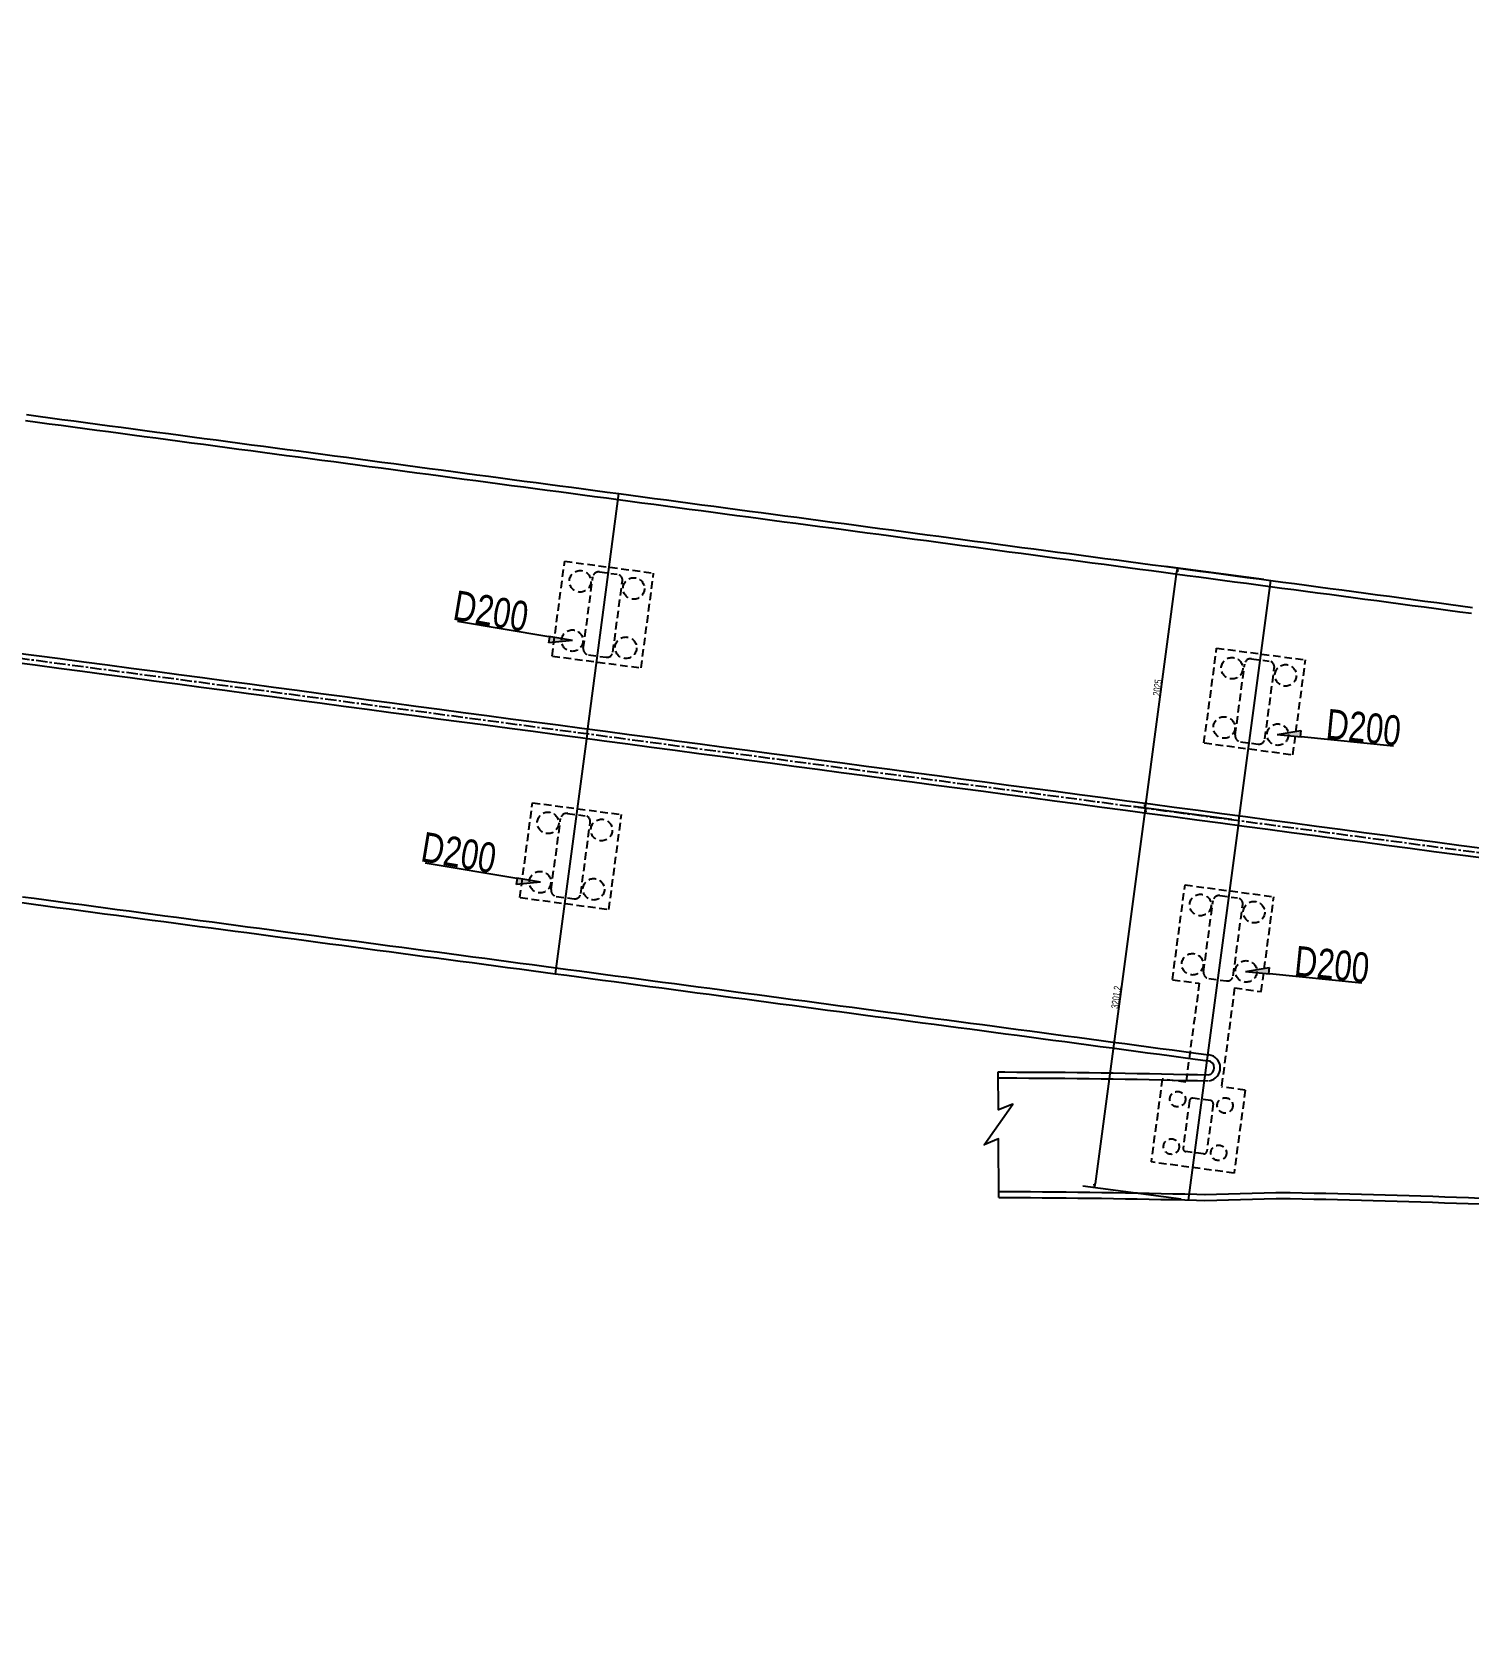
# Model space of a CAD drawing. Header units: millimetres. Extents: x 0 to 987207, y 0 to 5060561.
# Drawn here: x 494124 to 494244.2, y 2528883.6 to 2529017.5 of the extents above; entities that cross this region are included whole.
import ezdxf

# ---------------------------------------------------------------- set-up
doc = ezdxf.new("R2010")
doc.units = ezdxf.units.MM
doc.header["$LTSCALE"] = 0.1
doc.linetypes.add('CENTER', pattern=[50.8, 31.75, -6.35, 6.35, -6.35])
doc.linetypes.add('DASHED', pattern=[19.05, 12.7, -6.35])
doc.layers.get('0').update_dxf_attribs({"linetype": 'CONTINUOUS'})
doc.layers.get('Defpoints').update_dxf_attribs({"color": 150, "linetype": 'CONTINUOUS'})
doc.layers.add('GC', color=3, linetype='CONTINUOUS', lineweight=25)
for name, color, linetype in [('zhix', 1, 'CENTER'), ('平面', 7, 'CONTINUOUS'), ('桥梁', 94, 'CONTINUOUS')]:
    doc.layers.add(name, color=color, linetype=linetype)
doc.styles.add('BM_Dim', font='fsdb_e.shx', dxfattribs={"width": 0.75, "bigfont": 'hztxt.shx'})
doc.styles.add('MyFont', font='fsdb_e.shx', dxfattribs={"width": 0.78, "bigfont": 'hztxt.shx'})
doc.dimstyles.new('1-1000', dxfattribs={"dimtxt": 0.6, "dimasz": 0.3, "dimexe": 1, "dimexo": 0.6, "dimgap": 0.02, "dimtad": 1, "dimdec": 1, "dimlfac": 100, "dimdsep": 46, "dimtxsty": 'BM_Dim', "dimblk": 'ARR-1', "dimcen": 0.09, "dimclrd": 256, "dimclre": 256, "dimclrt": 7, "dimadec": 1, "dimazin": 2, "dimtfac": 1, "dimtdec": 1, "dimtmove": 2, "dimatfit": 3, "dimldrblk": 'ARR-1', "dimfxl": 1, "dimtolj": 1, "dimtzin": 0, "dimlwd": 25, "dimarcsym": 1})
doc.dimstyles.new('BZ1_200', dxfattribs={"dimtxt": 2.5, "dimasz": 2, "dimexe": 0.1, "dimexo": 0.05, "dimgap": 0.05, "dimtad": 1, "dimdec": 1, "dimlfac": 100, "dimzin": 12, "dimdsep": 46, "dimtxsty": 'MyFont', "dimblk1": 'ARR-1', "dimblk2": 'ARR-1', "dimsah": 1, "dimcen": 0, "dimclrd": 1, "dimclre": 1, "dimclrt": 7, "dimadec": 0, "dimazin": 0, "dimtfac": 1, "dimtdec": 1, "dimtofl": 0, "dimtmove": 0, "dimatfit": 3, "dimldrblk": 'ARR-1', "dimfxl": 1, "dimtolj": 1, "dimtzin": 1, "dimarcsym": 0})

# ---------------------------------------------------------------- blocks, each defined once
blk = doc.blocks.new('ARR-1')
at = {"color": 1, "linetype": 'Continuous'}
for p, q in [((0, 0), (-1, 0)), ((0, 0), (-0.966, -0.259)), ((-0.966, -0.259), (-0.966, 0))]:
    blk.add_line(p, q, dxfattribs=at)
for points in [[(-0.966, -0.259), (-0.966, 0), (0, 0)], [(0, 0), (-0.966, 0), (-0.966, -0.259), (0, 0)], [(0, 0), (-0.966, -0.259), (-0.966, 0), (0, 0)], [(0, 0), (-0.966, -0.259), (-0.966, 0), (0, 0)]]:
    blk.add_solid(points, dxfattribs=at)
blk = doc.blocks.new('*D452')
at = {"lineweight": 25, "ltscale": 0.5}
blk.add_line((494217.19, 2528952.95), (494219.79, 2528972.43), dxfattribs=at)
at = {"lineweight": -2, "ltscale": 0.5}
for p, q in [((494227.06, 2528971.76), (494218.84, 2528972.86)), ((494224.39, 2528951.69), (494216.16, 2528952.78))]:
    blk.add_line(p, q, dxfattribs=at)
at = {"layer": 'Defpoints', "color": 0, "ltscale": 0.5}
for p in [(494219.83, 2528972.73), (494227.66, 2528971.68), (494224.98, 2528951.61)]:
    blk.add_point(p, dxfattribs=at)
at = {"lineweight": 25, "ltscale": 0.5, "xscale": 0.3, "yscale": 0.3, "zscale": 0.3}
for p, rotation in [((494219.83, 2528972.73), 82.41057035418956), ((494217.15, 2528952.65), 262.4105703541896)]:
    blk.add_blockref('ARR-1', p, dxfattribs=dict(at, rotation=rotation))
at = {"color": 7, "ltscale": 0.5, "insert": (494218.17, 2528962.73), "char_height": 0.6, "attachment_point": 5, "rotation": 82.4106, "style": 'BM_Dim'}
blk.add_mtext('\\A1;2025', dxfattribs=at)
blk = doc.blocks.new('*D432')
at = {"color": 1, "linetype": 'Continuous', "lineweight": -2}
blk.add_line((494156.94, 2528948.07), (494164.59, 2528946.79), dxfattribs=at)
at = {"layer": 'Defpoints', "color": 0, "linetype": 'Continuous'}
for p in [(494164.79, 2528946.76), (494166.56, 2528946.46)]:
    blk.add_point(p, dxfattribs=at)
at = {"color": 1, "linetype": 'Continuous', "lineweight": -2, "xscale": 2, "yscale": 2, "zscale": 2, "rotation": 350.4988913499012}
blk.add_blockref('ARR-1', (494166.56, 2528946.46), dxfattribs=at)
at = {"color": 7, "linetype": 'Continuous', "insert": (494159.74, 2528948.92), "char_height": 2.5, "attachment_point": 5, "rotation": 350.4989, "style": 'MyFont'}
blk.add_mtext('\\A1;D200', dxfattribs=at)
blk = doc.blocks.new('*D433')
at = {"color": 1, "linetype": 'Continuous', "lineweight": -2}
blk.add_line((494159.63, 2528968.27), (494167.28, 2528966.99), dxfattribs=at)
at = {"layer": 'Defpoints', "color": 0, "linetype": 'Continuous'}
for p in [(494167.48, 2528966.96), (494169.25, 2528966.66)]:
    blk.add_point(p, dxfattribs=at)
at = {"color": 1, "linetype": 'Continuous', "lineweight": -2, "xscale": 2, "yscale": 2, "zscale": 2, "rotation": 350.4988913346704}
blk.add_blockref('ARR-1', (494169.25, 2528966.66), dxfattribs=at)
at = {"color": 7, "linetype": 'Continuous', "insert": (494162.43, 2528969.12), "char_height": 2.5, "attachment_point": 5, "rotation": 350.4989, "style": 'MyFont'}
blk.add_mtext('\\A1;D200', dxfattribs=at)
blk = doc.blocks.new('*D434')
at = {"color": 1, "linetype": 'Continuous', "lineweight": -2}
blk.add_line((494237.9, 2528957.84), (494230.18, 2528958.61), dxfattribs=at)
at = {"layer": 'Defpoints', "color": 0, "linetype": 'Continuous'}
for p in [(494228.19, 2528958.81), (494229.98, 2528958.63)]:
    blk.add_point(p, dxfattribs=at)
at = {"color": 1, "linetype": 'Continuous', "lineweight": -2, "xscale": 2, "yscale": 2, "zscale": 2, "rotation": 174.3222230403108}
blk.add_blockref('ARR-1', (494228.19, 2528958.81), dxfattribs=at)
at = {"color": 7, "linetype": 'Continuous', "insert": (494235.41, 2528959.39), "char_height": 2.5, "attachment_point": 5, "rotation": 354.3222, "style": 'MyFont'}
blk.add_mtext('\\A1;D200', dxfattribs=at)
blk = doc.blocks.new('*D442')
at = {"color": 1, "linetype": 'Continuous', "lineweight": -2}
blk.add_line((494235.25, 2528938.01), (494227.53, 2528938.8), dxfattribs=at)
at = {"layer": 'Defpoints', "color": 0, "linetype": 'Continuous'}
for p in [(494225.54, 2528939), (494227.33, 2528938.82)]:
    blk.add_point(p, dxfattribs=at)
at = {"color": 1, "linetype": 'Continuous', "lineweight": -2, "xscale": 2, "yscale": 2, "zscale": 2, "rotation": 174.1736933289781}
blk.add_blockref('ARR-1', (494225.54, 2528939), dxfattribs=at)
at = {"color": 7, "linetype": 'Continuous', "insert": (494232.77, 2528939.57), "char_height": 2.5, "attachment_point": 5, "rotation": 354.1737, "style": 'MyFont'}
blk.add_mtext('\\A1;D200', dxfattribs=at)
blk = doc.blocks.new('*D462')
at = {"lineweight": 25, "ltscale": 0.5}
blk.add_line((494217.11, 2528952.36), (494212.96, 2528921.22), dxfattribs=at)
at = {"lineweight": -2, "ltscale": 0.5}
for p, q in [((494224.39, 2528951.69), (494216.16, 2528952.79)), ((494220.16, 2528919.96), (494211.93, 2528921.05))]:
    blk.add_line(p, q, dxfattribs=at)
at = {"layer": 'Defpoints', "color": 0, "ltscale": 0.5}
for p in [(494224.98, 2528951.61), (494212.92, 2528920.92), (494220.75, 2528919.88)]:
    blk.add_point(p, dxfattribs=at)
at = {"lineweight": 25, "ltscale": 0.5, "xscale": 0.3, "yscale": 0.3, "zscale": 0.3}
for p, rotation in [((494217.15, 2528952.65), 82.41085804087236), ((494212.92, 2528920.92), 262.4108580408723)]:
    blk.add_blockref('ARR-1', p, dxfattribs=dict(at, rotation=rotation))
at = {"color": 7, "ltscale": 0.5, "insert": (494214.72, 2528936.83), "char_height": 0.6, "attachment_point": 5, "rotation": 82.4109, "style": 'BM_Dim'}
blk.add_mtext('\\A1;3201.2', dxfattribs=at)

msp = doc.modelspace()

# ---------------------------------------------------------------- linework, layer by layer
at = {"linetype": 'DASHED', "ltscale": 0.5}
for p, q in [((494218.573, 2528929.9952), (494217.6391, 2528923.0578)), ((494220.5581, 2528929.7315), (494218.567, 2528929.996)), ((494225.512, 2528929.0733), (494223.5215, 2528929.3378)), ((494220.8521, 2528928.1797), (494220.3185, 2528924.2154)), ((494222.6198, 2528928.1966), (494221.1328, 2528928.3941)), ((494222.8346, 2528927.9154), (494222.301, 2528923.9512)), ((494225.512, 2528929.0733), (494224.5782, 2528922.1359)), ((494222.0203, 2528923.7367), (494220.5334, 2528923.9342)), ((494224.5842, 2528922.1351), (494217.6391, 2528923.0578))]:
    msp.add_line(p, q, dxfattribs=at)
for centre in [(494219.8598, 2528928.3111), (494223.8215, 2528927.7847), (494219.333, 2528924.3459), (494223.2913, 2528923.82)]:
    msp.add_circle(centre, 0.65, dxfattribs=at)
for centre, start, end in [((494221.0999, 2528928.1463), 82.432409, 172.33342), ((494222.5869, 2528927.9488), 352.33342, 82.23443), ((494220.5663, 2528924.1821), 172.33342, 262.432409), ((494222.0532, 2528923.9845), 262.432409, 352.33342)]:
    msp.add_arc(centre, 0.25, start, end, dxfattribs=at)
at = {"layer": 'Defpoints'}
for p, q in [((494170.4629, 2528958.8744), (494173.1373, 2528978.947)), ((494224.9811, 2528951.6104), (494227.6555, 2528971.683)), ((494170.4629, 2528958.8744), (494167.7884, 2528938.8018))]:
    msp.add_line(p, q, dxfattribs=at)
at = {"layer": 'GC', "color": 7, "linetype": 'DASHED', "ltscale": 0.5}
for p, q in [((494167.5451, 2528965.3679), (494168.6017, 2528973.2978)), ((494168.6017, 2528973.2978), (494176.036, 2528972.3073)), ((494171.5093, 2528972.406), (494172.9962, 2528972.2079)), ((494174.9794, 2528964.3774), (494176.036, 2528972.3073)), ((494170.1552, 2528966.029), (494170.9477, 2528971.9764)), ((494172.6333, 2528965.6988), (494173.4258, 2528971.6462)), ((494167.5649, 2528965.3653), (494174.9992, 2528964.3747)), ((494170.5848, 2528965.4673), (494172.0717, 2528965.2692)), ((494222.0633, 2528958.1039), (494223.1198, 2528966.0338)), ((494223.1198, 2528966.0338), (494230.5541, 2528965.0432)), ((494224.6734, 2528958.7649), (494225.4659, 2528964.7124)), ((494226.0275, 2528965.1419), (494227.5144, 2528964.9438)), ((494227.1515, 2528958.4347), (494227.944, 2528964.3822)), ((494229.4976, 2528957.1133), (494230.5541, 2528965.0432)), ((494222.0831, 2528958.1012), (494229.5174, 2528957.1107)), ((494225.103, 2528958.2033), (494226.5899, 2528958.0052)), ((494164.8541, 2528945.1714), (494165.9107, 2528953.1013)), ((494165.9107, 2528953.1013), (494173.345, 2528952.1108)), ((494168.8183, 2528952.2095), (494170.3052, 2528952.0114)), ((494172.2884, 2528944.1808), (494173.345, 2528952.1108)), ((494167.4642, 2528945.8325), (494168.2567, 2528951.7799)), ((494169.9423, 2528945.5023), (494170.7348, 2528951.4497)), ((494167.8938, 2528945.2708), (494169.3807, 2528945.0727)), ((494219.418, 2528938.305), (494220.4786, 2528946.2344)), ((494220.4786, 2528946.2344), (494227.9124, 2528945.2401)), ((494223.3858, 2528945.3411), (494224.8726, 2528945.1422)), ((494226.8518, 2528937.3107), (494227.9124, 2528945.2401)), ((494164.8739, 2528945.1687), (494172.3082, 2528944.1782)), ((494222.0285, 2528938.9647), (494222.8239, 2528944.9118)), ((494224.5064, 2528938.6333), (494225.3019, 2528944.5803)), ((494219.4379, 2528938.3023), (494221.6605, 2528938.005)), ((494221.6605, 2528938.005), (494220.5581, 2528929.7315)), ((494222.4578, 2528938.4028), (494223.9446, 2528938.204)), ((494224.6236, 2528937.6087), (494223.5215, 2528929.3378)), ((494224.6236, 2528937.6087), (494226.8717, 2528937.308))]:
    msp.add_line(p, q, dxfattribs=at)
for centre in [(494169.8904, 2528971.6129), (494174.3709, 2528971.0159), (494169.23, 2528966.6567), (494173.7105, 2528966.0597), (494224.4086, 2528964.3488), (494228.8891, 2528963.7518), (494223.7482, 2528959.3926), (494228.2287, 2528958.7956), (494167.1994, 2528951.4163), (494171.6799, 2528950.8194), (494166.539, 2528946.4601), (494171.0195, 2528945.8632), (494221.7665, 2528944.5487), (494226.2466, 2528943.9495), (494221.1036, 2528939.5929), (494225.5838, 2528938.9936)]:
    msp.add_circle(centre, 0.9, dxfattribs=at)
for centre, start, end in [((494171.4433, 2528971.9104), 82.410544, 172.410544), ((494172.9302, 2528971.7123), 352.410544, 82.410544), ((494170.6509, 2528965.9629), 172.410544, 262.410544), ((494172.1377, 2528965.7648), 262.410544, 352.410544), ((494225.9615, 2528964.6463), 82.41057, 172.41057), ((494227.4484, 2528964.4482), 352.41057, 82.41057), ((494225.1691, 2528958.6989), 172.41057, 262.41057), ((494226.6559, 2528958.5008), 262.41057, 352.41057), ((494168.7523, 2528951.7139), 82.410544, 172.410544), ((494170.2392, 2528951.5157), 352.410544, 82.410544), ((494167.9599, 2528945.7664), 172.410544, 262.410544), ((494169.4467, 2528945.5683), 262.410544, 352.410544), ((494223.3195, 2528944.8455), 82.381789, 172.381789), ((494224.8063, 2528944.6466), 352.381789, 82.381789), ((494222.5241, 2528938.8984), 172.381789, 262.381789), ((494224.0108, 2528938.6996), 262.381789, 352.381789)]:
    msp.add_arc(centre, 0.5, start, end, dxfattribs=at)
at = {"layer": 'zhix', "ltscale": 0.3, "flags": 128}
msp.add_lwpolyline([(493730.1101, 2529017.5464), (494735.4686, 2528883.5917)], dxfattribs=at)
at = {"layer": '平面', "color": 7, "linetype": 'Continuous', "flags": 128}
for points in [[(494123.5753, 2528985.5507), (494124.5666, 2528985.4186), (494125.5578, 2528985.2865), (494126.549, 2528985.1545), (494127.5403, 2528985.0224), (494128.5315, 2528984.8903), (494129.5228, 2528984.7582), (494130.514, 2528984.6262), (494131.5052, 2528984.4941), (494132.4965, 2528984.362), (494133.4877, 2528984.2299), (494134.479, 2528984.0979), (494135.4702, 2528983.9658), (494136.4614, 2528983.8337), (494137.4527, 2528983.7016), (494138.4439, 2528983.5696), (494139.4352, 2528983.4375), (494140.4264, 2528983.3054), (494141.4176, 2528983.1734), (494142.4089, 2528983.0413), (494143.4001, 2528982.9092), (494144.3914, 2528982.7771), (494145.3826, 2528982.6451), (494146.3738, 2528982.513), (494147.3651, 2528982.3809), (494148.3563, 2528982.2488), (494149.3476, 2528982.1168), (494150.3388, 2528981.9847), (494151.33, 2528981.8526), (494152.3213, 2528981.7206), (494153.3125, 2528981.5885), (494154.3038, 2528981.4564), (494155.295, 2528981.3243), (494156.2862, 2528981.1923), (494157.2775, 2528981.0602), (494158.2687, 2528980.9281), (494159.26, 2528980.796), (494160.2512, 2528980.664), (494161.2424, 2528980.5319), (494162.2337, 2528980.3998), (494163.2249, 2528980.2678), (494164.2162, 2528980.1357), (494165.2074, 2528980.0036), (494166.1986, 2528979.8715), (494167.1899, 2528979.7395), (494168.1811, 2528979.6074), (494169.1724, 2528979.4753), (494170.1636, 2528979.3432), (494171.1548, 2528979.2112), (494172.1461, 2528979.0791), (494173.1373, 2528978.947), (494174.1286, 2528978.815), (494175.1198, 2528978.6829), (494176.111, 2528978.5508), (494177.1023, 2528978.4187), (494178.0935, 2528978.2867), (494179.0848, 2528978.1546), (494180.076, 2528978.0225), (494181.0672, 2528977.8904), (494182.0585, 2528977.7584), (494183.0497, 2528977.6263), (494184.041, 2528977.4942), (494185.0322, 2528977.3621), (494186.0234, 2528977.2301), (494187.0147, 2528977.098), (494188.0059, 2528976.9659), (494188.9972, 2528976.8339), (494189.9884, 2528976.7018), (494190.9796, 2528976.5697), (494191.9709, 2528976.4376), (494192.9621, 2528976.3056), (494193.9534, 2528976.1735), (494194.9446, 2528976.0414), (494195.9358, 2528975.9093), (494196.9271, 2528975.7773), (494197.9183, 2528975.6452), (494198.9096, 2528975.5131), (494199.9008, 2528975.3811), (494200.892, 2528975.249), (494201.8833, 2528975.1169), (494202.8745, 2528974.9848), (494203.8658, 2528974.8528), (494204.857, 2528974.7207), (494205.8482, 2528974.5886), (494206.8395, 2528974.4565), (494207.8307, 2528974.3245), (494208.822, 2528974.1924), (494209.8132, 2528974.0603), (494210.8044, 2528973.9283), (494211.7957, 2528973.7962), (494212.7869, 2528973.6641), (494213.7782, 2528973.532), (494214.7694, 2528973.4), (494215.7606, 2528973.2679), (494216.7519, 2528973.1358), (494217.7431, 2528973.0037), (494218.7344, 2528972.8717), (494219.7256, 2528972.7396), (494220.7168, 2528972.6075), (494221.7081, 2528972.4755), (494222.6993, 2528972.3434), (494223.6906, 2528972.2113), (494224.6818, 2528972.0792), (494225.673, 2528971.9472), (494226.6643, 2528971.8151), (494227.6555, 2528971.683), (494228.6468, 2528971.5509), (494229.638, 2528971.4189), (494230.6292, 2528971.2868), (494231.6205, 2528971.1547), (494232.6117, 2528971.0226), (494233.603, 2528970.8906), (494234.5942, 2528970.7585), (494235.5854, 2528970.6264), (494236.5767, 2528970.4944), (494237.5679, 2528970.3623), (494238.5592, 2528970.2302), (494239.5504, 2528970.0981), (494240.5416, 2528969.9661), (494241.5329, 2528969.834), (494242.5241, 2528969.7019), (494243.5154, 2528969.5698), (494244.5066, 2528969.4378)], [(494123.5093, 2528985.0551), (494124.5005, 2528984.923), (494125.4918, 2528984.7909), (494126.483, 2528984.6588), (494127.4743, 2528984.5268), (494128.4655, 2528984.3947), (494129.4567, 2528984.2626), (494130.448, 2528984.1305), (494131.4392, 2528983.9985), (494132.4305, 2528983.8664), (494133.4217, 2528983.7343), (494134.4129, 2528983.6022), (494135.4042, 2528983.4702), (494136.3954, 2528983.3381), (494137.3867, 2528983.206), (494138.3779, 2528983.074), (494139.3691, 2528982.9419), (494140.3604, 2528982.8098), (494141.3516, 2528982.6777), (494142.3429, 2528982.5457), (494143.3341, 2528982.4136), (494144.3253, 2528982.2815), (494145.3166, 2528982.1494), (494146.3078, 2528982.0174), (494147.2991, 2528981.8853), (494148.2903, 2528981.7532), (494149.2815, 2528981.6212), (494150.2728, 2528981.4891), (494151.264, 2528981.357), (494152.2553, 2528981.2249), (494153.2465, 2528981.0929), (494154.2377, 2528980.9608), (494155.229, 2528980.8287), (494156.2202, 2528980.6966), (494157.2115, 2528980.5646), (494158.2027, 2528980.4325), (494159.1939, 2528980.3004), (494160.1852, 2528980.1684), (494161.1764, 2528980.0363), (494162.1677, 2528979.9042), (494163.1589, 2528979.7721), (494164.1501, 2528979.6401), (494165.1414, 2528979.508), (494166.1326, 2528979.3759), (494167.1239, 2528979.2438), (494168.1151, 2528979.1118), (494169.1063, 2528978.9797), (494170.0976, 2528978.8476), (494171.0888, 2528978.7156), (494172.0801, 2528978.5835), (494173.0713, 2528978.4514), (494174.0625, 2528978.3193), (494175.0538, 2528978.1873), (494176.045, 2528978.0552), (494177.0363, 2528977.9231), (494178.0275, 2528977.791), (494179.0187, 2528977.659), (494180.01, 2528977.5269), (494181.0012, 2528977.3948), (494181.9925, 2528977.2627), (494182.9837, 2528977.1307), (494183.9749, 2528976.9986), (494184.9662, 2528976.8665), (494185.9574, 2528976.7345), (494186.9487, 2528976.6024), (494187.9399, 2528976.4703), (494188.9311, 2528976.3382), (494189.9224, 2528976.2062), (494190.9136, 2528976.0741), (494191.9049, 2528975.942), (494192.8961, 2528975.8099), (494193.8873, 2528975.6779), (494194.8786, 2528975.5458), (494195.8698, 2528975.4137), (494196.8611, 2528975.2817), (494197.8523, 2528975.1496), (494198.8435, 2528975.0175), (494199.8348, 2528974.8854), (494200.826, 2528974.7534), (494201.8173, 2528974.6213), (494202.8085, 2528974.4892), (494203.7997, 2528974.3571), (494204.791, 2528974.2251), (494205.7822, 2528974.093), (494206.7735, 2528973.9609), (494207.7647, 2528973.8289), (494208.7559, 2528973.6968), (494209.7472, 2528973.5647), (494210.7384, 2528973.4326), (494211.7297, 2528973.3006), (494212.7209, 2528973.1685), (494213.7121, 2528973.0364), (494214.7034, 2528972.9043), (494215.6946, 2528972.7723), (494216.6859, 2528972.6402), (494217.6771, 2528972.5081), (494218.6683, 2528972.3761), (494219.6596, 2528972.244), (494220.6508, 2528972.1119), (494221.6421, 2528971.9798), (494222.6333, 2528971.8478), (494223.6245, 2528971.7157), (494224.6158, 2528971.5836), (494225.607, 2528971.4515), (494226.5983, 2528971.3195), (494227.5895, 2528971.1874), (494228.5807, 2528971.0553), (494229.572, 2528970.9232), (494230.5632, 2528970.7912), (494231.5545, 2528970.6591), (494232.5457, 2528970.527), (494233.5369, 2528970.395), (494234.5282, 2528970.2629), (494235.5194, 2528970.1308), (494236.5107, 2528969.9987), (494237.5019, 2528969.8667), (494238.4931, 2528969.7346), (494239.4844, 2528969.6025), (494240.4756, 2528969.4704), (494241.4669, 2528969.3384), (494242.4581, 2528969.2063), (494243.4493, 2528969.0742), (494244.4406, 2528968.9422)], [(494122.4405, 2528965.6764), (494124.423, 2528965.4123), (494126.4055, 2528965.1482), (494128.388, 2528964.884), (494130.3705, 2528964.6199), (494132.3529, 2528964.3557), (494134.3354, 2528964.0916), (494136.3179, 2528963.8274), (494138.3004, 2528963.5633), (494140.2829, 2528963.2991), (494142.2653, 2528963.035), (494144.2478, 2528962.7708), (494146.2303, 2528962.5067), (494148.2128, 2528962.2426), (494150.1953, 2528961.9784), (494152.1777, 2528961.7143), (494154.1602, 2528961.4501), (494156.1427, 2528961.186), (494158.1252, 2528960.9218), (494160.1077, 2528960.6577), (494162.0901, 2528960.3935), (494164.0726, 2528960.1294), (494166.0551, 2528959.8652), (494168.0376, 2528959.6011), (494170.0201, 2528959.3369), (494172.0025, 2528959.0728), (494173.985, 2528958.8087), (494175.9675, 2528958.5445), (494177.95, 2528958.2804), (494179.9325, 2528958.0162), (494181.9149, 2528957.7521), (494183.8974, 2528957.4879), (494185.8799, 2528957.2238), (494187.8624, 2528956.9596), (494189.8449, 2528956.6955), (494191.8273, 2528956.4313), (494193.8098, 2528956.1672), (494195.7923, 2528955.9031), (494197.7748, 2528955.6389), (494199.7573, 2528955.3748), (494201.7397, 2528955.1106), (494203.7222, 2528954.8465), (494205.7047, 2528954.5823), (494207.6872, 2528954.3182), (494209.6697, 2528954.054), (494211.6521, 2528953.7899), (494213.6346, 2528953.5257), (494215.6171, 2528953.2616), (494217.5996, 2528952.9974), (494219.5821, 2528952.7333), (494221.5645, 2528952.4692), (494223.547, 2528952.205), (494225.5295, 2528951.9409), (494227.512, 2528951.6767), (494229.4945, 2528951.4126), (494231.4769, 2528951.1484), (494233.4594, 2528950.8843), (494235.4419, 2528950.6201), (494237.4244, 2528950.356), (494239.4069, 2528950.0918), (494241.3893, 2528949.8277), (494243.3718, 2528949.5636), (494245.3543, 2528949.2994)], [(494122.3349, 2528964.8835), (494124.3174, 2528964.6193), (494126.2998, 2528964.3552), (494128.2823, 2528964.091), (494130.2648, 2528963.8269), (494132.2473, 2528963.5627), (494134.2298, 2528963.2986), (494136.2122, 2528963.0344), (494138.1947, 2528962.7703), (494140.1772, 2528962.5061), (494142.1597, 2528962.242), (494144.1422, 2528961.9779), (494146.1246, 2528961.7137), (494148.1071, 2528961.4496), (494150.0896, 2528961.1854), (494152.0721, 2528960.9213), (494154.0546, 2528960.6571), (494156.037, 2528960.393), (494158.0195, 2528960.1288), (494160.002, 2528959.8647), (494161.9845, 2528959.6005), (494163.967, 2528959.3364), (494165.9494, 2528959.0722), (494167.9319, 2528958.8081), (494169.9144, 2528958.544), (494171.8969, 2528958.2798), (494173.8794, 2528958.0157), (494175.8618, 2528957.7515), (494177.8443, 2528957.4874), (494179.8268, 2528957.2232), (494181.8093, 2528956.9591), (494183.7918, 2528956.6949), (494185.7742, 2528956.4308), (494187.7567, 2528956.1666), (494189.7392, 2528955.9025), (494191.7217, 2528955.6384), (494193.7042, 2528955.3742), (494195.6866, 2528955.1101), (494197.6691, 2528954.8459), (494199.6516, 2528954.5818), (494201.6341, 2528954.3176), (494203.6166, 2528954.0535), (494205.599, 2528953.7893), (494207.5815, 2528953.5252), (494209.564, 2528953.261), (494211.5465, 2528952.9969), (494213.529, 2528952.7327), (494215.5114, 2528952.4686), (494217.4939, 2528952.2045), (494219.4764, 2528951.9403), (494221.4589, 2528951.6762), (494223.4414, 2528951.412), (494225.4238, 2528951.1479), (494227.4063, 2528950.8837), (494229.3888, 2528950.6196), (494231.3713, 2528950.3554), (494233.3538, 2528950.0913), (494235.3362, 2528949.8271), (494237.3187, 2528949.563), (494239.3012, 2528949.2989), (494241.2837, 2528949.0347), (494243.2662, 2528948.7706), (494245.2486, 2528948.5064)], [(494123.2486, 2528945.2407), (494124.2399, 2528945.1086), (494125.2311, 2528944.9766), (494126.2223, 2528944.8445), (494127.2136, 2528944.7124), (494128.2048, 2528944.5803), (494129.1961, 2528944.4483), (494130.1873, 2528944.3162), (494131.1785, 2528944.1841), (494132.1698, 2528944.052), (494133.161, 2528943.92), (494134.1523, 2528943.7879), (494135.1435, 2528943.6558), (494136.1347, 2528943.5238), (494137.126, 2528943.3917), (494138.1172, 2528943.2596), (494139.1085, 2528943.1275), (494140.0997, 2528942.9955), (494141.0909, 2528942.8634), (494142.0822, 2528942.7313), (494143.0734, 2528942.5992), (494144.0647, 2528942.4672), (494145.0559, 2528942.3351), (494146.0471, 2528942.203), (494147.0384, 2528942.071), (494148.0296, 2528941.9389), (494149.0209, 2528941.8068), (494150.0121, 2528941.6747), (494151.0033, 2528941.5427), (494151.9946, 2528941.4106), (494152.9858, 2528941.2785), (494153.9771, 2528941.1464), (494154.9683, 2528941.0144), (494155.9595, 2528940.8823), (494156.9508, 2528940.7502), (494157.942, 2528940.6182), (494158.9333, 2528940.4861), (494159.9245, 2528940.354), (494160.9157, 2528940.2219), (494161.907, 2528940.0899), (494162.8982, 2528939.9578), (494163.8895, 2528939.8257), (494164.8807, 2528939.6936), (494165.8719, 2528939.5616), (494166.8632, 2528939.4295), (494167.8544, 2528939.2974), (494168.8457, 2528939.1654), (494169.8369, 2528939.0333), (494170.8281, 2528938.9012), (494171.8194, 2528938.7691), (494172.8106, 2528938.6371), (494173.8019, 2528938.505), (494174.7931, 2528938.3729), (494175.7843, 2528938.2408), (494176.7756, 2528938.1088), (494177.7668, 2528937.9767), (494178.7581, 2528937.8446), (494179.7493, 2528937.7125), (494180.7405, 2528937.5805), (494181.7318, 2528937.4484), (494182.723, 2528937.3163), (494183.7143, 2528937.1843), (494184.7055, 2528937.0522), (494185.6967, 2528936.9201), (494186.688, 2528936.788), (494187.6792, 2528936.656), (494188.6705, 2528936.5239), (494189.6617, 2528936.3918), (494190.6529, 2528936.2597), (494191.6442, 2528936.1277), (494192.6354, 2528935.9956), (494193.6267, 2528935.8635), (494194.6179, 2528935.7315), (494195.6091, 2528935.5994), (494196.6004, 2528935.4673), (494197.5916, 2528935.3352), (494198.5829, 2528935.2032), (494199.5741, 2528935.0711), (494200.5653, 2528934.939), (494201.5566, 2528934.8069), (494202.5478, 2528934.6749), (494203.5391, 2528934.5428), (494204.5303, 2528934.4107), (494205.5215, 2528934.2787), (494206.5128, 2528934.1466), (494207.504, 2528934.0145), (494208.4953, 2528933.8824), (494209.4865, 2528933.7504), (494210.4777, 2528933.6183), (494211.469, 2528933.4862), (494212.4602, 2528933.3541), (494213.4515, 2528933.2221), (494214.4427, 2528933.09), (494215.4339, 2528932.9579), (494216.4252, 2528932.8259), (494217.4164, 2528932.6938), (494218.4077, 2528932.5617), (494219.3989, 2528932.4296), (494220.3901, 2528932.2976), (494221.3814, 2528932.1655), (494222.4691, 2528932.0206)], [(494123.1826, 2528944.7451), (494124.1738, 2528944.613), (494125.1651, 2528944.4809), (494126.1563, 2528944.3489), (494127.1475, 2528944.2168), (494128.1388, 2528944.0847), (494129.13, 2528943.9526), (494130.1213, 2528943.8206), (494131.1125, 2528943.6885), (494132.1037, 2528943.5564), (494133.095, 2528943.4244), (494134.0862, 2528943.2923), (494135.0775, 2528943.1602), (494136.0687, 2528943.0281), (494137.0599, 2528942.8961), (494138.0512, 2528942.764), (494139.0424, 2528942.6319), (494140.0337, 2528942.4998), (494141.0249, 2528942.3678), (494142.0161, 2528942.2357), (494143.0074, 2528942.1036), (494143.9986, 2528941.9716), (494144.9899, 2528941.8395), (494145.9811, 2528941.7074), (494146.9723, 2528941.5753), (494147.9636, 2528941.4433), (494148.9548, 2528941.3112), (494149.9461, 2528941.1791), (494150.9373, 2528941.047), (494151.9285, 2528940.915), (494152.9198, 2528940.7829), (494153.911, 2528940.6508), (494154.9023, 2528940.5188), (494155.8935, 2528940.3867), (494156.8847, 2528940.2546), (494157.876, 2528940.1225), (494158.8672, 2528939.9905), (494159.8585, 2528939.8584), (494160.8497, 2528939.7263), (494161.8409, 2528939.5942), (494162.8322, 2528939.4622), (494163.8234, 2528939.3301), (494164.8147, 2528939.198), (494165.8059, 2528939.066), (494166.7971, 2528938.9339), (494167.7884, 2528938.8018), (494168.7796, 2528938.6697), (494169.7709, 2528938.5377), (494170.7621, 2528938.4056), (494171.7533, 2528938.2735), (494172.7446, 2528938.1414), (494173.7358, 2528938.0094), (494174.7271, 2528937.8773), (494175.7183, 2528937.7452), (494176.7095, 2528937.6131), (494177.7008, 2528937.4811), (494178.692, 2528937.349), (494179.6833, 2528937.2169), (494180.6745, 2528937.0849), (494181.6657, 2528936.9528), (494182.657, 2528936.8207), (494183.6482, 2528936.6886), (494184.6395, 2528936.5566), (494185.6307, 2528936.4245), (494186.6219, 2528936.2924), (494187.6132, 2528936.1603), (494188.6044, 2528936.0283), (494189.5957, 2528935.8962), (494190.5869, 2528935.7641), (494191.5781, 2528935.6321), (494192.5694, 2528935.5), (494193.5606, 2528935.3679), (494194.5519, 2528935.2358), (494195.5431, 2528935.1038), (494196.5343, 2528934.9717), (494197.5256, 2528934.8396), (494198.5168, 2528934.7075), (494199.5081, 2528934.5755), (494200.4993, 2528934.4434), (494201.4905, 2528934.3113), (494202.4818, 2528934.1793), (494203.473, 2528934.0472), (494204.4643, 2528933.9151), (494205.4555, 2528933.783), (494206.4467, 2528933.651), (494207.438, 2528933.5189), (494208.4292, 2528933.3868), (494209.4205, 2528933.2547), (494210.4117, 2528933.1227), (494211.4029, 2528932.9906), (494212.3942, 2528932.8585), (494213.3854, 2528932.7265), (494214.3767, 2528932.5944), (494215.3679, 2528932.4623), (494216.3591, 2528932.3302), (494217.3504, 2528932.1982), (494218.3416, 2528932.0661), (494219.3329, 2528931.934), (494220.3241, 2528931.8019), (494221.3153, 2528931.6699), (494222.4031, 2528931.5249)], [(494204.8629, 2528930.5865), (494205.4004, 2528930.5857), (494206.4085, 2528930.5828), (494207.4166, 2528930.5784), (494208.4246, 2528930.5724), (494209.4325, 2528930.565), (494210.4403, 2528930.556), (494211.4481, 2528930.5456), (494212.4557, 2528930.5336), (494213.4633, 2528930.5203), (494214.4708, 2528930.5054), (494215.4783, 2528930.4891), (494216.4856, 2528930.4714), (494217.4928, 2528930.4522), (494218.4999, 2528930.4316), (494219.507, 2528930.4095), (494220.5139, 2528930.3861), (494221.5208, 2528930.3612), (494222.42, 2528930.338)], [(494204.8622, 2528930.0865), (494205.3993, 2528930.0857), (494206.4067, 2528930.0828), (494207.414, 2528930.0784), (494208.4212, 2528930.0724), (494209.4284, 2528930.065), (494210.4355, 2528930.056), (494211.4425, 2528930.0456), (494212.4495, 2528930.0337), (494213.4563, 2528930.0203), (494214.4631, 2528930.0055), (494215.4698, 2528929.9892), (494216.4764, 2528929.9715), (494217.4829, 2528929.9523), (494218.4894, 2528929.9317), (494219.4957, 2528929.9097), (494220.5019, 2528929.8862), (494221.5081, 2528929.8614), (494222.4071, 2528929.8381)], [(494204.9086, 2528920.0882), (494205.566, 2528920.087), (494206.5583, 2528920.0839), (494207.5506, 2528920.0792), (494208.5429, 2528920.0731), (494209.5352, 2528920.0655), (494210.5275, 2528920.0564), (494211.5199, 2528920.0458), (494212.5122, 2528920.0338), (494213.5045, 2528920.0203), (494214.4968, 2528920.0054), (494215.4891, 2528919.9891), (494216.4814, 2528919.9714), (494217.4737, 2528919.9522), (494218.466, 2528919.9316), (494219.4582, 2528919.9096), (494220.4505, 2528919.8863), (494221.4427, 2528919.8615), (494222.1342, 2528919.8434)], [(494204.9094, 2528920.5882), (494205.5672, 2528920.587), (494206.5602, 2528920.5839), (494207.5533, 2528920.5792), (494208.5464, 2528920.5731), (494209.5394, 2528920.5654), (494210.5325, 2528920.5563), (494211.5255, 2528920.5458), (494212.5186, 2528920.5338), (494213.5116, 2528920.5203), (494214.5047, 2528920.5054), (494215.4977, 2528920.489), (494216.4907, 2528920.4713), (494217.4837, 2528920.4521), (494218.4767, 2528920.4315), (494219.4696, 2528920.4095), (494220.4626, 2528920.3861), (494221.4554, 2528920.3613), (494222.1473, 2528920.3433)], [(494222.1184, 2528920.3432), (494223.1116, 2528920.3746), (494224.1051, 2528920.4046), (494225.0989, 2528920.4333), (494226.0927, 2528920.4607), (494227.0867, 2528920.4866), (494228.0805, 2528920.5113), (494228.2647, 2528920.5157)], [(494222.1342, 2528919.8434), (494223.127, 2528919.8748), (494224.1199, 2528919.9049), (494225.113, 2528919.9335), (494226.1061, 2528919.9608), (494227.0994, 2528919.9868), (494228.0929, 2528920.0114), (494228.2767, 2528920.0158)], [(494228.2767, 2528920.0158), (494229.2695, 2528919.9985), (494230.2624, 2528919.9798), (494231.2553, 2528919.9598), (494232.2482, 2528919.9385), (494233.2411, 2528919.9159), (494234.234, 2528919.892), (494235.227, 2528919.8669), (494236.2199, 2528919.8405), (494237.2128, 2528919.8127), (494238.2058, 2528919.7838), (494239.1987, 2528919.7536), (494240.1917, 2528919.7221), (494241.1847, 2528919.6894), (494242.1776, 2528919.6555), (494243.1706, 2528919.6204), (494244.1635, 2528919.584), (494245.1565, 2528919.5465)], [(494228.2854, 2528920.5158), (494229.2786, 2528920.4984), (494230.2721, 2528920.4797), (494231.2657, 2528920.4597), (494232.2592, 2528920.4384), (494233.2528, 2528920.4158), (494234.2464, 2528920.3919), (494235.24, 2528920.3667), (494236.2335, 2528920.3403), (494237.2271, 2528920.3125), (494238.2207, 2528920.2836), (494239.2143, 2528920.2533), (494240.2078, 2528920.2219), (494241.2014, 2528920.1892), (494242.195, 2528920.1552), (494243.1886, 2528920.12), (494244.1821, 2528920.0837), (494245.1757, 2528920.0461)]]:
    msp.add_lwpolyline(points, dxfattribs=at)
at = {"layer": '平面', "color": 1, "linetype": 'Continuous', "flags": 128}
msp.add_lwpolyline([(494204.9086, 2528920.0882), (494204.8873, 2528924.9863), (494203.6744, 2528924.495), (494206.0896, 2528927.9076), (494204.8767, 2528927.4163), (494204.8629, 2528930.5865)], dxfattribs=at)
at = {"layer": '平面', "color": 7, "linetype": 'Continuous'}
for radius in [1.1, 0.6]:
    msp.add_arc((494222.3238, 2528930.9302), radius, 279.227777, 82.410619, dxfattribs=at)
at = {"layer": '桥梁', "color": 3}
msp.add_line((494224.9811, 2528951.6094), (494220.7533, 2528919.8787), dxfattribs=at)

# ---------------------------------------------------------------- dimensions: what is measured, and where the dimension line sits
at = {"ltscale": 0.5}
for p1, p2, distance, picture, middle in [((494224.9811, 2528951.6094), (494227.6556, 2528971.682), 7.898, '*D452', (494218.1724, 2528962.7311)), ((494224.9811, 2528951.6104), (494220.7533, 2528919.8787), -7.8978, '*D462', (494214.7213, 2528936.8299))]:
    dim = msp.add_aligned_dim(p1=p1, p2=p2, distance=distance, dimstyle='1-1000', override={"dimscale": 1}, dxfattribs=at)
    dim.commit()
    dim.dimension.update_dxf_attribs({"geometry": picture, "text_midpoint": middle})
at = {"linetype": 'Continuous'}
for p1, p2, picture, middle in [((494167.4771, 2528966.9559), (494169.2524, 2528966.6588), '*D433', (494162.2169, 2528967.8363)), ((494229.979, 2528958.6281), (494228.1878, 2528958.8062), '*D434', (494235.2861, 2528958.1005)), ((494164.7861, 2528946.7594), (494166.5614, 2528946.4623), '*D432', (494159.5259, 2528947.6398)), ((494227.3313, 2528938.8171), (494225.5406, 2528938.9999), '*D442', (494232.6371, 2528938.2757))]:
    dim = msp.add_diameter_dim_2p(p1=p1, p2=p2, text='D200', dimstyle='BZ1_200', dxfattribs=at)
    dim.commit()
    dim.dimension.update_dxf_attribs({"geometry": picture, "text_midpoint": middle, "dimtype": 163})

doc.saveas('drawing.dxf')
